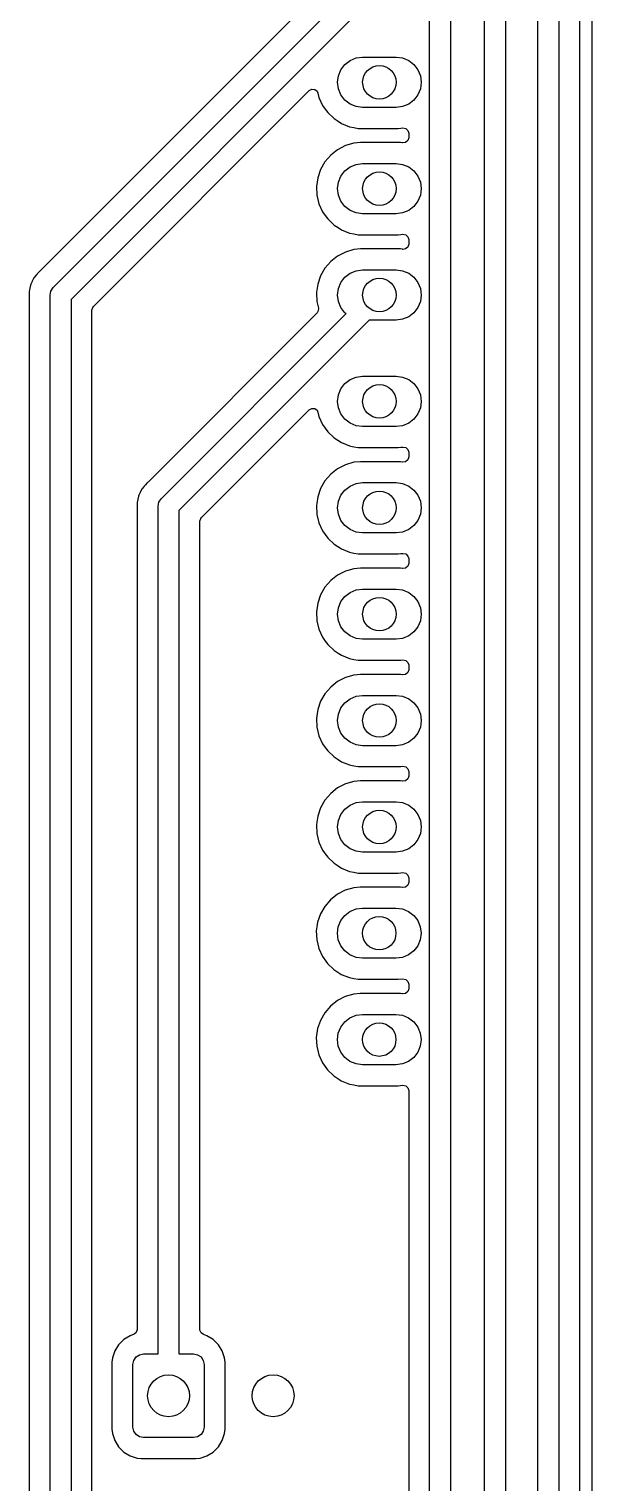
# Model space of a CAD drawing. Extents: x 27.9 to 63.5, y -116.8 to -27.9.
# Drawn here: x 50.05 to 63.5, y -93.52 to -58.81 of the extents above; entities that cross this region are included whole.
import ezdxf

# ---------------------------------------------------------------- set-up
doc = ezdxf.new("R2010")
doc.units = 0
doc.layers.add('BLACK', color=7, linetype='CONTINUOUS')

msp = doc.modelspace()

# ---------------------------------------------------------------- linework, layer by layer
at = {"layer": 'BLACK', "linetype": 'CONTINUOUS'}
for p, q in [((63.4995, -28.0645), (63.4995, -116.7155)), ((62.206577, -105.079869), (62.206577, -46.438251)), ((62.706577, -46.334697), (62.706577, -105.183417)), ((63.207077, -105.170685), (63.207077, -46.398402)), ((61.434486, -52.682611), (61.434486, -103.915514)), ((60.934486, -103.81196), (60.934486, -52.786159)), ((59.62, -100.046446), (59.62, -56.551673)), ((60.12, -56.448125), (60.12, -100.149994)), ((56.930303, -57.966447), (50.314358, -64.582392)), ((50.623223, -64.981343), (57.622016, -57.98255)), ((58.173553, -58.13812), (51.05, -65.261673)), ((57.500385, -59.77812), (57.595736, -59.653856)), ((57.595736, -59.653856), (57.72, -59.558505)), ((57.72, -59.558505), (57.864709, -59.498565)), ((57.864709, -59.498565), (58.02, -59.47812)), ((58.02, -59.47812), (58.82, -59.47812)), ((58.82, -59.47812), (58.975291, -59.498565)), ((58.975291, -59.498565), (59.12, -59.558505)), ((59.12, -59.558505), (59.244264, -59.653856)), ((59.244264, -59.653856), (59.339615, -59.77812)), ((57.42, -60.07812), (57.440445, -59.922829)), ((57.440445, -59.922829), (57.500385, -59.77812)), ((59.339615, -59.77812), (59.399555, -59.922829)), ((59.399555, -59.922829), (59.42, -60.07812)), ((51.586814, -65.432672), (56.741951, -60.277534)), ((56.741951, -60.277534), (56.803272, -60.244051)), ((56.803272, -60.244051), (56.872964, -60.249035)), ((56.872964, -60.249035), (56.928897, -60.290907)), ((56.928897, -60.290907), (56.950134, -60.335982)), ((56.950134, -60.335982), (56.975294, -60.43969)), ((57.440445, -60.233411), (57.42, -60.07812)), ((57.500385, -60.37812), (57.440445, -60.233411)), ((57.595736, -60.502384), (57.500385, -60.37812)), ((59.339615, -60.37812), (59.244264, -60.502384)), ((59.399555, -60.233411), (59.339615, -60.37812)), ((59.42, -60.07812), (59.399555, -60.233411)), ((56.975294, -60.43969), (56.975298, -60.439702)), ((56.975298, -60.439702), (57.062598, -60.630863)), ((57.062598, -60.630863), (57.062601, -60.630868)), ((57.062601, -60.630868), (57.062602, -60.63087)), ((57.062602, -60.63087), (57.062604, -60.630873)), ((57.062604, -60.630873), (57.125627, -60.719376)), ((57.125627, -60.719376), (57.184515, -60.802073)), ((57.72, -60.597735), (57.595736, -60.502384)), ((57.864709, -60.657675), (57.72, -60.597735)), ((58.02, -60.67812), (57.864709, -60.657675)), ((58.82, -60.67812), (58.02, -60.67812)), ((58.975291, -60.657675), (58.82, -60.67812)), ((59.12, -60.597735), (58.975291, -60.657675)), ((59.244264, -60.502384), (59.12, -60.597735)), ((57.184515, -60.802073), (57.18452, -60.802079)), ((57.18452, -60.802079), (57.33662, -60.947105)), ((57.33662, -60.947105), (57.431578, -61.008131)), ((57.431578, -61.008131), (57.513428, -61.060733)), ((57.513428, -61.060733), (57.708543, -61.138845)), ((57.708543, -61.138845), (57.811729, -61.158732)), ((57.811729, -61.158732), (57.914914, -61.17862)), ((57.914914, -61.17862), (57.914915, -61.17862)), ((57.914915, -61.17862), (58.872429, -61.17862)), ((58.872429, -61.17862), (58.932941, -61.172841)), ((58.932941, -61.172841), (58.983713, -61.167993)), ((58.983713, -61.167993), (59.052319, -61.181215)), ((59.052319, -61.181215), (59.102887, -61.22943)), ((59.1195, -61.404909), (59.099815, -61.471948)), ((59.102887, -61.22943), (59.1195, -61.291431)), ((59.1195, -61.291431), (59.1195, -61.404909)), ((57.422313, -61.688111), (57.257116, -61.818025)), ((57.609127, -61.591803), (57.422313, -61.688111)), ((57.810778, -61.532593), (57.609127, -61.591803)), ((57.810782, -61.532592), (57.810778, -61.532593)), ((57.967575, -61.51762), (57.810782, -61.532592)), ((58.925085, -61.51762), (57.967575, -61.51762)), ((58.925087, -61.51762), (58.925085, -61.51762)), ((58.972034, -61.526668), (58.925087, -61.51762)), ((58.977853, -61.527647), (58.972034, -61.526668)), ((59.047011, -61.517703), (58.977853, -61.527647)), ((59.099815, -61.471948), (59.047011, -61.517703)), ((57.119478, -61.976866), (57.014398, -62.15887)), ((57.257112, -61.818029), (57.119478, -61.976866)), ((57.257116, -61.818025), (57.257112, -61.818029)), ((57.595736, -62.193856), (57.72, -62.098505)), ((57.72, -62.098505), (57.864709, -62.038565)), ((57.864709, -62.038565), (58.02, -62.01812)), ((58.02, -62.01812), (58.82, -62.01812)), ((58.82, -62.01812), (58.975291, -62.038565)), ((58.975291, -62.038565), (59.12, -62.098505)), ((59.12, -62.098505), (59.244264, -62.193856)), ((56.930804, -62.46079), (56.915746, -62.565521)), ((56.945656, -62.357487), (56.930804, -62.46079)), ((57.014398, -62.15887), (56.945656, -62.357485)), ((56.945656, -62.357485), (56.945656, -62.357487)), ((57.42, -62.61812), (57.440445, -62.462829)), ((57.440445, -62.462829), (57.500385, -62.31812)), ((57.500385, -62.31812), (57.595736, -62.193856)), ((59.244264, -62.193856), (59.339615, -62.31812)), ((59.339615, -62.31812), (59.399555, -62.462829)), ((59.399555, -62.462829), (59.42, -62.61812)), ((56.915746, -62.565521), (56.925745, -62.775447)), ((56.925745, -62.775447), (56.975296, -62.979698)), ((57.440445, -62.773411), (57.42, -62.61812)), ((57.500385, -62.91812), (57.440445, -62.773411)), ((59.399555, -62.773411), (59.339615, -62.91812)), ((59.42, -62.61812), (59.399555, -62.773411)), ((56.975296, -62.979698), (56.975298, -62.979702)), ((56.975298, -62.979702), (57.062598, -63.170863)), ((57.062598, -63.170863), (57.062601, -63.170868)), ((57.062601, -63.170868), (57.062602, -63.17087)), ((57.062602, -63.17087), (57.062604, -63.170873)), ((57.062604, -63.170873), (57.125627, -63.259376)), ((57.595736, -63.042384), (57.500385, -62.91812)), ((57.72, -63.137735), (57.595736, -63.042384)), ((57.864709, -63.197675), (57.72, -63.137735)), ((59.12, -63.137735), (58.975291, -63.197675)), ((59.244264, -63.042384), (59.12, -63.137735)), ((59.339615, -62.91812), (59.244264, -63.042384)), ((57.125627, -63.259376), (57.184515, -63.342073)), ((57.184515, -63.342073), (57.18452, -63.342079)), ((57.18452, -63.342079), (57.33662, -63.487105)), ((57.33662, -63.487105), (57.431578, -63.548131)), ((58.02, -63.21812), (57.864709, -63.197675)), ((58.82, -63.21812), (58.02, -63.21812)), ((58.975291, -63.197675), (58.82, -63.21812)), ((57.431578, -63.548131), (57.513428, -63.600733)), ((57.513428, -63.600733), (57.708543, -63.678845)), ((57.708543, -63.678845), (57.811729, -63.698732)), ((57.811729, -63.698732), (57.914914, -63.71862)), ((57.914914, -63.71862), (57.914915, -63.71862)), ((57.914915, -63.71862), (58.872429, -63.71862)), ((58.872429, -63.71862), (58.932941, -63.712841)), ((58.932941, -63.712841), (58.983713, -63.707993)), ((58.983713, -63.707993), (59.052319, -63.721215)), ((59.052319, -63.721215), (59.102887, -63.76943)), ((59.102887, -63.76943), (59.1195, -63.831431)), ((59.1195, -63.831431), (59.1195, -63.944909)), ((57.609127, -64.131803), (57.422313, -64.228111)), ((57.810778, -64.072593), (57.609127, -64.131803)), ((57.810782, -64.072592), (57.810778, -64.072593)), ((57.967575, -64.05762), (57.810782, -64.072592)), ((58.925085, -64.05762), (57.967575, -64.05762)), ((58.925087, -64.05762), (58.925085, -64.05762)), ((58.972034, -64.066668), (58.925087, -64.05762)), ((58.977853, -64.067647), (58.972034, -64.066668)), ((59.047011, -64.057703), (58.977853, -64.067647)), ((59.099815, -64.011948), (59.047011, -64.057703)), ((59.1195, -63.944909), (59.099815, -64.011948)), ((57.119478, -64.516866), (57.014398, -64.69887)), ((57.257112, -64.358029), (57.119478, -64.516866)), ((57.257116, -64.358025), (57.257112, -64.358029)), ((57.422313, -64.228111), (57.257116, -64.358025)), ((57.864709, -64.578565), (58.02, -64.55812)), ((58.02, -64.55812), (58.82, -64.55812)), ((58.82, -64.55812), (58.975291, -64.578565)), ((50.087432, -64.906456), (50.08496, -64.91357)), ((50.087488, -64.906477), (50.087432, -64.906456)), ((50.089957, -64.899692), (50.087488, -64.906477)), ((50.123623, -64.832656), (50.089957, -64.899692)), ((50.125192, -64.829414), (50.123623, -64.832656)), ((50.156889, -64.761441), (50.125192, -64.829414)), ((50.160679, -64.755297), (50.156889, -64.761441)), ((50.164682, -64.748908), (50.16063, -64.755267)), ((50.16063, -64.755267), (50.160679, -64.755297)), ((50.164729, -64.748939), (50.164682, -64.748908)), ((50.168694, -64.74291), (50.164729, -64.748939)), ((50.216902, -64.685457), (50.168694, -64.74291)), ((50.219176, -64.682665), (50.216902, -64.685457)), ((50.238407, -64.658344), (50.219176, -64.682665)), ((50.242346, -64.654404), (50.238407, -64.658344)), ((50.249632, -64.646451), (50.242346, -64.654404)), ((50.281469, -64.60851), (50.249632, -64.646451)), ((50.300729, -64.594171), (50.281469, -64.60851)), ((50.314358, -64.582392), (50.300729, -64.594171)), ((56.945656, -64.897487), (56.917653, -65.09226)), ((57.014398, -64.69887), (56.945656, -64.897485)), ((56.945656, -64.897485), (56.945656, -64.897487)), ((57.440445, -65.002829), (57.500385, -64.85812)), ((57.500385, -64.85812), (57.595736, -64.733856)), ((57.595736, -64.733856), (57.72, -64.638505)), ((57.72, -64.638505), (57.864709, -64.578565)), ((58.975291, -64.578565), (59.12, -64.638505)), ((59.12, -64.638505), (59.244264, -64.733856)), ((59.244264, -64.733856), (59.339615, -64.85812)), ((59.339615, -64.85812), (59.399555, -65.002829)), ((50.047895, -65.085071), (50.047265, -65.09226)), ((50.047265, -65.09226), (50.049448, -65.167248)), ((50.048601, -65.077567), (50.047835, -65.085065)), ((50.047835, -65.085065), (50.047895, -65.085071)), ((50.048661, -65.077574), (50.048601, -65.077567)), ((50.049499, -65.070399), (50.048661, -65.077574)), ((50.049448, -65.167248), (50.0495, -65.170855)), ((50.066793, -64.997424), (50.049499, -65.070399)), ((50.0495, -65.170855), (50.0495, -99.495346)), ((50.067573, -64.993908), (50.066793, -64.997424)), ((50.082743, -64.920445), (50.067573, -64.993908)), ((50.085015, -64.913589), (50.082743, -64.920445)), ((50.08496, -64.91357), (50.085015, -64.913589)), ((50.55, -65.15812), (50.56903, -65.062449)), ((50.55, -100.8), (50.55, -65.15812)), ((50.56903, -65.062449), (50.623223, -64.981343)), ((56.917653, -65.09226), (56.915746, -65.105521)), ((56.915746, -65.105521), (56.925745, -65.315445)), ((57.42, -65.15812), (57.440445, -65.002829)), ((57.440445, -65.313411), (57.42, -65.15812)), ((59.399555, -65.002829), (59.42, -65.15812)), ((59.42, -65.15812), (59.399555, -65.313411)), ((51.05, -65.261673), (51.05, -100.8)), ((51.5505, -65.520348), (51.570185, -65.453309)), ((51.5505, -100.177648), (51.5505, -65.520348)), ((51.570185, -65.453309), (51.586814, -65.432672)), ((56.930303, -65.586447), (52.894358, -69.622392)), ((53.203223, -70.021343), (57.622016, -65.60255)), ((56.925745, -65.315445), (56.925745, -65.315448)), ((56.925745, -65.315448), (56.925746, -65.31545)), ((56.925746, -65.31545), (56.963126, -65.469534)), ((56.959802, -65.539322), (56.930303, -65.586447)), ((56.963126, -65.469534), (56.959802, -65.539322)), ((57.500385, -65.45812), (57.440445, -65.313411)), ((57.595736, -65.582384), (57.500385, -65.45812)), ((57.622016, -65.60255), (57.595736, -65.582384)), ((59.244264, -65.582384), (59.12, -65.677735)), ((59.339615, -65.45812), (59.244264, -65.582384)), ((59.399555, -65.313411), (59.339615, -65.45812)), ((58.173553, -65.75812), (53.63, -70.301673)), ((58.82, -65.75812), (58.173553, -65.75812)), ((58.975291, -65.737675), (58.82, -65.75812)), ((59.12, -65.677735), (58.975291, -65.737675)), ((57.500385, -67.39812), (57.595736, -67.273856)), ((57.595736, -67.273856), (57.72, -67.178505)), ((57.72, -67.178505), (57.864709, -67.118565)), ((57.864709, -67.118565), (58.02, -67.09812)), ((58.02, -67.09812), (58.82, -67.09812)), ((58.82, -67.09812), (58.975291, -67.118565)), ((58.975291, -67.118565), (59.12, -67.178505)), ((59.12, -67.178505), (59.244264, -67.273856)), ((59.244264, -67.273856), (59.339615, -67.39812)), ((57.42, -67.69812), (57.440445, -67.542829)), ((57.440445, -67.542829), (57.500385, -67.39812)), ((59.339615, -67.39812), (59.399555, -67.542829)), ((59.399555, -67.542829), (59.42, -67.69812)), ((54.166814, -70.472672), (56.741951, -67.897534)), ((56.741951, -67.897534), (56.803272, -67.864051)), ((56.803272, -67.864051), (56.872964, -67.869035)), ((56.872964, -67.869035), (56.928897, -67.910907)), ((56.928897, -67.910907), (56.950134, -67.955982)), ((56.950134, -67.955982), (56.975294, -68.05969)), ((57.440445, -67.853411), (57.42, -67.69812)), ((57.500385, -67.99812), (57.440445, -67.853411)), ((57.595736, -68.122384), (57.500385, -67.99812)), ((59.339615, -67.99812), (59.244264, -68.122384)), ((59.399555, -67.853411), (59.339615, -67.99812)), ((59.42, -67.69812), (59.399555, -67.853411)), ((56.975294, -68.05969), (56.975298, -68.059702)), ((56.975298, -68.059702), (57.062598, -68.250863)), ((57.062598, -68.250863), (57.062601, -68.250868)), ((57.062601, -68.250868), (57.062602, -68.25087)), ((57.062602, -68.25087), (57.062604, -68.250873)), ((57.062604, -68.250873), (57.184514, -68.422072)), ((57.72, -68.217735), (57.595736, -68.122384)), ((57.864709, -68.277675), (57.72, -68.217735)), ((58.02, -68.29812), (57.864709, -68.277675)), ((58.82, -68.29812), (58.02, -68.29812)), ((58.975291, -68.277675), (58.82, -68.29812)), ((59.12, -68.217735), (58.975291, -68.277675)), ((59.244264, -68.122384), (59.12, -68.217735)), ((57.184514, -68.422072), (57.184515, -68.422073)), ((57.184515, -68.422073), (57.18452, -68.422079)), ((57.18452, -68.422079), (57.33662, -68.567105)), ((57.33662, -68.567105), (57.336622, -68.567106)), ((57.336622, -68.567106), (57.513428, -68.680733)), ((57.513428, -68.680733), (57.708543, -68.758845)), ((57.708543, -68.758845), (57.811729, -68.778732)), ((57.811729, -68.778732), (57.914914, -68.79862)), ((57.914914, -68.79862), (57.914915, -68.79862)), ((57.914915, -68.79862), (58.872429, -68.79862)), ((58.872429, -68.79862), (58.932941, -68.792841)), ((58.932941, -68.792841), (58.983713, -68.787993)), ((58.983713, -68.787993), (59.052319, -68.801215)), ((59.052319, -68.801215), (59.102887, -68.84943)), ((59.1195, -69.024909), (59.099815, -69.091948)), ((59.102887, -68.84943), (59.1195, -68.911431)), ((59.1195, -68.911431), (59.1195, -69.024909)), ((57.422313, -69.308111), (57.257116, -69.438025)), ((57.609127, -69.211803), (57.422313, -69.308111)), ((57.810778, -69.152593), (57.609127, -69.211803)), ((57.810782, -69.152592), (57.810778, -69.152593)), ((57.967575, -69.13762), (57.810782, -69.152592)), ((58.925085, -69.13762), (57.967575, -69.13762)), ((58.925087, -69.13762), (58.925085, -69.13762)), ((58.972034, -69.146668), (58.925087, -69.13762)), ((58.977853, -69.147647), (58.972034, -69.146668)), ((59.047011, -69.137703), (58.977853, -69.147647)), ((59.099815, -69.091948), (59.047011, -69.137703)), ((52.796902, -69.725457), (52.748694, -69.78291)), ((52.799176, -69.722665), (52.796902, -69.725457)), ((52.818407, -69.698344), (52.799176, -69.722665)), ((52.822346, -69.694404), (52.818407, -69.698344)), ((52.829632, -69.686451), (52.822346, -69.694404)), ((52.861469, -69.64851), (52.829632, -69.686451)), ((52.880729, -69.634171), (52.861469, -69.64851)), ((52.894358, -69.622392), (52.880729, -69.634171)), ((57.119478, -69.596866), (57.014398, -69.77887)), ((57.257112, -69.438029), (57.119478, -69.596866)), ((57.257116, -69.438025), (57.257112, -69.438029)), ((57.595736, -69.813856), (57.72, -69.718505)), ((57.72, -69.718505), (57.864709, -69.658565)), ((57.864709, -69.658565), (58.02, -69.63812)), ((58.02, -69.63812), (58.82, -69.63812)), ((58.82, -69.63812), (58.975291, -69.658565)), ((58.975291, -69.658565), (59.12, -69.718505)), ((59.12, -69.718505), (59.244264, -69.813856)), ((52.628601, -70.117567), (52.627835, -70.125065)), ((52.628661, -70.117574), (52.628601, -70.117567)), ((52.629499, -70.110399), (52.628661, -70.117574)), ((52.646793, -70.037424), (52.629499, -70.110399)), ((52.647573, -70.033908), (52.646793, -70.037424)), ((52.662743, -69.960445), (52.647573, -70.033908)), ((52.665015, -69.953589), (52.662743, -69.960445)), ((52.667432, -69.946456), (52.66496, -69.95357)), ((52.66496, -69.95357), (52.665015, -69.953589)), ((52.667488, -69.946477), (52.667432, -69.946456)), ((52.669957, -69.939692), (52.667488, -69.946477)), ((52.703623, -69.872656), (52.669957, -69.939692)), ((52.705192, -69.869414), (52.703623, -69.872656)), ((52.736889, -69.801441), (52.705192, -69.869414)), ((52.740679, -69.795297), (52.736889, -69.801441)), ((52.744682, -69.788908), (52.74063, -69.795267)), ((52.74063, -69.795267), (52.740679, -69.795297)), ((52.744729, -69.788939), (52.744682, -69.788908)), ((52.748694, -69.78291), (52.744729, -69.788939)), ((53.13, -70.19812), (53.14903, -70.102449)), ((53.14903, -70.102449), (53.203223, -70.021343)), ((56.945656, -69.977487), (56.923404, -70.13226)), ((57.014398, -69.77887), (56.945656, -69.977485)), ((56.945656, -69.977485), (56.945656, -69.977487)), ((57.42, -70.23812), (57.440445, -70.082829)), ((57.440445, -70.082829), (57.500385, -69.93812)), ((57.500385, -69.93812), (57.595736, -69.813856)), ((59.244264, -69.813856), (59.339615, -69.93812)), ((59.339615, -69.93812), (59.399555, -70.082829)), ((59.399555, -70.082829), (59.42, -70.23812)), ((52.627895, -70.125071), (52.627265, -70.13226)), ((52.627265, -70.13226), (52.629448, -70.207248)), ((52.627835, -70.125065), (52.627895, -70.125071)), ((52.629448, -70.207248), (52.6295, -70.210855)), ((52.6295, -70.210855), (52.6295, -89.859699)), ((53.13, -90.44), (53.13, -70.19812)), ((53.63, -70.301673), (53.63, -90.44)), ((56.923404, -70.13226), (56.915746, -70.185521)), ((56.915746, -70.185521), (56.925745, -70.395447)), ((56.925745, -70.395447), (56.975296, -70.599698)), ((57.440445, -70.393411), (57.42, -70.23812)), ((57.500385, -70.53812), (57.440445, -70.393411)), ((59.399555, -70.393411), (59.339615, -70.53812)), ((59.42, -70.23812), (59.399555, -70.393411)), ((54.1305, -70.560348), (54.150185, -70.493309)), ((54.1305, -89.859699), (54.1305, -70.560348)), ((54.150185, -70.493309), (54.166814, -70.472672)), ((56.975296, -70.599698), (56.975298, -70.599702)), ((56.975298, -70.599702), (57.062598, -70.790863)), ((57.062598, -70.790863), (57.062601, -70.790868)), ((57.062601, -70.790868), (57.062602, -70.79087)), ((57.062602, -70.79087), (57.062604, -70.790873)), ((57.062604, -70.790873), (57.184514, -70.962072)), ((57.595736, -70.662384), (57.500385, -70.53812)), ((57.72, -70.757735), (57.595736, -70.662384)), ((57.864709, -70.817675), (57.72, -70.757735)), ((59.12, -70.757735), (58.975291, -70.817675)), ((59.244264, -70.662384), (59.12, -70.757735)), ((59.339615, -70.53812), (59.244264, -70.662384)), ((57.184514, -70.962072), (57.184515, -70.962073)), ((57.184515, -70.962073), (57.18452, -70.962079)), ((57.18452, -70.962079), (57.33662, -71.107105)), ((57.33662, -71.107105), (57.336622, -71.107106)), ((57.336622, -71.107106), (57.513428, -71.220733)), ((58.02, -70.83812), (57.864709, -70.817675)), ((58.82, -70.83812), (58.02, -70.83812)), ((58.975291, -70.817675), (58.82, -70.83812)), ((57.513428, -71.220733), (57.708543, -71.298845)), ((57.708543, -71.298845), (57.811729, -71.318732)), ((57.811729, -71.318732), (57.914914, -71.33862)), ((57.914914, -71.33862), (57.914915, -71.33862)), ((57.914915, -71.33862), (58.872429, -71.33862)), ((58.872429, -71.33862), (58.932941, -71.332841)), ((58.932941, -71.332841), (58.983713, -71.327993)), ((58.983713, -71.327993), (59.052319, -71.341215)), ((59.052319, -71.341215), (59.102887, -71.38943)), ((59.102887, -71.38943), (59.1195, -71.451431)), ((59.1195, -71.451431), (59.1195, -71.564909)), ((57.422313, -71.848111), (57.257116, -71.978025)), ((57.609127, -71.751803), (57.422313, -71.848111)), ((57.810778, -71.692593), (57.609127, -71.751803)), ((57.810782, -71.692592), (57.810778, -71.692593)), ((57.967575, -71.67762), (57.810782, -71.692592)), ((58.925085, -71.67762), (57.967575, -71.67762)), ((58.925087, -71.67762), (58.925085, -71.67762)), ((58.972034, -71.686668), (58.925087, -71.67762)), ((58.977853, -71.687647), (58.972034, -71.686668)), ((59.047011, -71.677703), (58.977853, -71.687647)), ((59.099815, -71.631948), (59.047011, -71.677703)), ((59.1195, -71.564909), (59.099815, -71.631948)), ((57.119478, -72.136866), (57.014398, -72.31887)), ((57.257112, -71.978029), (57.119478, -72.136866)), ((57.257116, -71.978025), (57.257112, -71.978029)), ((57.72, -72.258505), (57.864709, -72.198565)), ((57.864709, -72.198565), (58.02, -72.17812)), ((58.02, -72.17812), (58.82, -72.17812)), ((58.82, -72.17812), (58.975291, -72.198565)), ((58.975291, -72.198565), (59.12, -72.258505)), ((56.945656, -72.517487), (56.930804, -72.62079)), ((57.014398, -72.31887), (56.945656, -72.517485)), ((56.945656, -72.517485), (56.945656, -72.517487)), ((57.440445, -72.622829), (57.500385, -72.47812)), ((57.500385, -72.47812), (57.595736, -72.353856)), ((57.595736, -72.353856), (57.72, -72.258505)), ((59.12, -72.258505), (59.244264, -72.353856)), ((59.244264, -72.353856), (59.339615, -72.47812)), ((59.339615, -72.47812), (59.399555, -72.622829)), ((56.930804, -72.62079), (56.915746, -72.725521)), ((56.915746, -72.725521), (56.925745, -72.935447)), ((57.42, -72.77812), (57.440445, -72.622829)), ((57.440445, -72.933411), (57.42, -72.77812)), ((59.399555, -72.622829), (59.42, -72.77812)), ((59.42, -72.77812), (59.399555, -72.933411)), ((56.925745, -72.935447), (56.975296, -73.139698)), ((56.975296, -73.139698), (56.975298, -73.139702)), ((56.975298, -73.139702), (57.062598, -73.330863)), ((57.500385, -73.07812), (57.440445, -72.933411)), ((57.595736, -73.202384), (57.500385, -73.07812)), ((57.72, -73.297735), (57.595736, -73.202384)), ((59.244264, -73.202384), (59.12, -73.297735)), ((59.339615, -73.07812), (59.244264, -73.202384)), ((59.399555, -72.933411), (59.339615, -73.07812)), ((57.062598, -73.330863), (57.062601, -73.330868)), ((57.062601, -73.330868), (57.062602, -73.33087)), ((57.062602, -73.33087), (57.062604, -73.330873)), ((57.062604, -73.330873), (57.125627, -73.419376)), ((57.125627, -73.419376), (57.184515, -73.502073)), ((57.184515, -73.502073), (57.18452, -73.502079)), ((57.18452, -73.502079), (57.33662, -73.647105)), ((57.864709, -73.357675), (57.72, -73.297735)), ((58.02, -73.37812), (57.864709, -73.357675)), ((58.82, -73.37812), (58.02, -73.37812)), ((58.975291, -73.357675), (58.82, -73.37812)), ((59.12, -73.297735), (58.975291, -73.357675)), ((57.33662, -73.647105), (57.431578, -73.708131)), ((57.431578, -73.708131), (57.513428, -73.760733)), ((57.513428, -73.760733), (57.708543, -73.838845)), ((57.708543, -73.838845), (57.811729, -73.858732)), ((57.811729, -73.858732), (57.914914, -73.87862)), ((57.914914, -73.87862), (57.914915, -73.87862)), ((57.914915, -73.87862), (58.872429, -73.87862)), ((58.872429, -73.87862), (58.932941, -73.872841)), ((58.932941, -73.872841), (58.983713, -73.867993)), ((58.983713, -73.867993), (59.052319, -73.881215)), ((59.052319, -73.881215), (59.102887, -73.92943)), ((59.102887, -73.92943), (59.1195, -73.991431)), ((57.810778, -74.232593), (57.609127, -74.291803)), ((57.810782, -74.232592), (57.810778, -74.232593)), ((57.967575, -74.21762), (57.810782, -74.232592)), ((58.925085, -74.21762), (57.967575, -74.21762)), ((58.925087, -74.21762), (58.925085, -74.21762)), ((58.972034, -74.226668), (58.925087, -74.21762)), ((58.977853, -74.227647), (58.972034, -74.226668)), ((59.047011, -74.217703), (58.977853, -74.227647)), ((59.099815, -74.171948), (59.047011, -74.217703)), ((59.1195, -74.104909), (59.099815, -74.171948)), ((59.1195, -73.991431), (59.1195, -74.104909)), ((57.257112, -74.518029), (57.119478, -74.676866)), ((57.257116, -74.518025), (57.257112, -74.518029)), ((57.422313, -74.388111), (57.257116, -74.518025)), ((57.609127, -74.291803), (57.422313, -74.388111)), ((57.014398, -74.85887), (56.945656, -75.057485)), ((57.119478, -74.676866), (57.014398, -74.85887)), ((57.500385, -75.01812), (57.595736, -74.893856)), ((57.595736, -74.893856), (57.72, -74.798505)), ((57.72, -74.798505), (57.864709, -74.738565)), ((57.864709, -74.738565), (58.02, -74.71812)), ((58.02, -74.71812), (58.82, -74.71812)), ((58.82, -74.71812), (58.975291, -74.738565)), ((58.975291, -74.738565), (59.12, -74.798505)), ((59.12, -74.798505), (59.244264, -74.893856)), ((59.244264, -74.893856), (59.339615, -75.01812)), ((56.930804, -75.16079), (56.915746, -75.265521)), ((56.915746, -75.265521), (56.925745, -75.475447)), ((56.945656, -75.057487), (56.930804, -75.16079)), ((56.945656, -75.057485), (56.945656, -75.057487)), ((57.42, -75.31812), (57.440445, -75.162829)), ((57.440445, -75.473411), (57.42, -75.31812)), ((57.440445, -75.162829), (57.500385, -75.01812)), ((59.339615, -75.01812), (59.399555, -75.162829)), ((59.399555, -75.162829), (59.42, -75.31812)), ((59.42, -75.31812), (59.399555, -75.473411)), ((56.925745, -75.475447), (56.975296, -75.679698)), ((57.500385, -75.61812), (57.440445, -75.473411)), ((57.595736, -75.742384), (57.500385, -75.61812)), ((59.339615, -75.61812), (59.244264, -75.742384)), ((59.399555, -75.473411), (59.339615, -75.61812)), ((56.975296, -75.679698), (56.975298, -75.679702)), ((56.975298, -75.679702), (57.062598, -75.870863)), ((57.062598, -75.870863), (57.062601, -75.870868)), ((57.062601, -75.870868), (57.062602, -75.87087)), ((57.062602, -75.87087), (57.062604, -75.870873)), ((57.062604, -75.870873), (57.125627, -75.959376)), ((57.125627, -75.959376), (57.184515, -76.042073)), ((57.72, -75.837735), (57.595736, -75.742384)), ((57.864709, -75.897675), (57.72, -75.837735)), ((58.02, -75.91812), (57.864709, -75.897675)), ((58.82, -75.91812), (58.02, -75.91812)), ((58.975291, -75.897675), (58.82, -75.91812)), ((59.12, -75.837735), (58.975291, -75.897675)), ((59.244264, -75.742384), (59.12, -75.837735)), ((57.184515, -76.042073), (57.18452, -76.042079)), ((57.18452, -76.042079), (57.33662, -76.187105)), ((57.33662, -76.187105), (57.431578, -76.248131)), ((57.431578, -76.248131), (57.513428, -76.300733)), ((57.513428, -76.300733), (57.708543, -76.378845)), ((57.708543, -76.378845), (57.811729, -76.398732)), ((57.811729, -76.398732), (57.914914, -76.41862)), ((57.914914, -76.41862), (57.914915, -76.41862)), ((57.914915, -76.41862), (58.872429, -76.41862)), ((58.872429, -76.41862), (58.932941, -76.412841)), ((58.932941, -76.412841), (58.983713, -76.407993)), ((58.983713, -76.407993), (59.052319, -76.421215)), ((59.099815, -76.711948), (59.047011, -76.757703)), ((59.052319, -76.421215), (59.102887, -76.46943)), ((59.1195, -76.644909), (59.099815, -76.711948)), ((59.102887, -76.46943), (59.1195, -76.531431)), ((59.1195, -76.531431), (59.1195, -76.644909)), ((57.257112, -77.058029), (57.119478, -77.216866)), ((57.257116, -77.058025), (57.257112, -77.058029)), ((57.422313, -76.928111), (57.257116, -77.058025)), ((57.609127, -76.831803), (57.422313, -76.928111)), ((57.810778, -76.772593), (57.609127, -76.831803)), ((57.810782, -76.772592), (57.810778, -76.772593)), ((57.967575, -76.75762), (57.810782, -76.772592)), ((58.925085, -76.75762), (57.967575, -76.75762)), ((58.925087, -76.75762), (58.925085, -76.75762)), ((58.972034, -76.766668), (58.925087, -76.75762)), ((58.977853, -76.767647), (58.972034, -76.766668)), ((59.047011, -76.757703), (58.977853, -76.767647)), ((57.014398, -77.39887), (56.945656, -77.597485)), ((57.119478, -77.216866), (57.014398, -77.39887)), ((57.595736, -77.433856), (57.72, -77.338505)), ((57.72, -77.338505), (57.864709, -77.278565)), ((57.864709, -77.278565), (58.02, -77.25812)), ((58.02, -77.25812), (58.82, -77.25812)), ((58.82, -77.25812), (58.975291, -77.278565)), ((58.975291, -77.278565), (59.12, -77.338505)), ((59.12, -77.338505), (59.244264, -77.433856)), ((56.924401, -77.745326), (56.915746, -77.805521)), ((56.945656, -77.597487), (56.924401, -77.745326)), ((56.945656, -77.597485), (56.945656, -77.597487)), ((57.42, -77.85812), (57.440445, -77.702829)), ((57.440445, -77.702829), (57.500385, -77.55812)), ((57.500385, -77.55812), (57.595736, -77.433856)), ((59.244264, -77.433856), (59.339615, -77.55812)), ((59.339615, -77.55812), (59.399555, -77.702829)), ((59.399555, -77.702829), (59.42, -77.85812)), ((56.915746, -77.805521), (56.925745, -78.015447)), ((56.925745, -78.015447), (56.975296, -78.219698)), ((57.440445, -78.013411), (57.42, -77.85812)), ((57.500385, -78.15812), (57.440445, -78.013411)), ((59.399555, -78.013411), (59.339615, -78.15812)), ((59.42, -77.85812), (59.399555, -78.013411)), ((56.975296, -78.219698), (56.975298, -78.219702)), ((56.975298, -78.219702), (57.062598, -78.410863)), ((57.062598, -78.410863), (57.062601, -78.410868)), ((57.062601, -78.410868), (57.062602, -78.41087)), ((57.062602, -78.41087), (57.062604, -78.410873)), ((57.062604, -78.410873), (57.125627, -78.499376)), ((57.595736, -78.282384), (57.500385, -78.15812)), ((57.72, -78.377735), (57.595736, -78.282384)), ((57.864709, -78.437675), (57.72, -78.377735)), ((58.02, -78.45812), (57.864709, -78.437675)), ((58.975291, -78.437675), (58.82, -78.45812)), ((59.12, -78.377735), (58.975291, -78.437675)), ((59.244264, -78.282384), (59.12, -78.377735)), ((59.339615, -78.15812), (59.244264, -78.282384)), ((57.125627, -78.499376), (57.184515, -78.582073)), ((57.184515, -78.582073), (57.18452, -78.582079)), ((57.18452, -78.582079), (57.33662, -78.727105)), ((57.33662, -78.727105), (57.431578, -78.788131)), ((57.431578, -78.788131), (57.513428, -78.840733)), ((58.82, -78.45812), (58.02, -78.45812)), ((57.513428, -78.840733), (57.708543, -78.918845)), ((57.708543, -78.918845), (57.811729, -78.938732)), ((57.811729, -78.938732), (57.914914, -78.95862)), ((57.914914, -78.95862), (57.914915, -78.95862)), ((57.914915, -78.95862), (58.872429, -78.95862)), ((58.872429, -78.95862), (58.932941, -78.952841)), ((58.932941, -78.952841), (58.983713, -78.947993)), ((58.983713, -78.947993), (59.052319, -78.961215)), ((59.052319, -78.961215), (59.102887, -79.00943)), ((59.102887, -79.00943), (59.1195, -79.071431)), ((59.1195, -79.071431), (59.1195, -79.182898)), ((57.418633, -79.465391), (57.253436, -79.595305)), ((57.605447, -79.369083), (57.418633, -79.465391)), ((57.807098, -79.309873), (57.605447, -79.369083)), ((57.807102, -79.309872), (57.807098, -79.309873)), ((57.963895, -79.2949), (57.807102, -79.309872)), ((58.921405, -79.2949), (57.963895, -79.2949)), ((58.921407, -79.2949), (58.921405, -79.2949)), ((58.972034, -79.304657), (58.921407, -79.2949)), ((58.977853, -79.305636), (58.972034, -79.304657)), ((59.047011, -79.295692), (58.977853, -79.305636)), ((59.099815, -79.249937), (59.047011, -79.295692)), ((59.1195, -79.182898), (59.099815, -79.249937)), ((57.115798, -79.754146), (57.010718, -79.93615)), ((57.253432, -79.595309), (57.115798, -79.754146)), ((57.253436, -79.595305), (57.253432, -79.595309)), ((57.71632, -79.875785), (57.861029, -79.815845)), ((57.861029, -79.815845), (58.01632, -79.7954)), ((58.01632, -79.7954), (58.81632, -79.7954)), ((58.81632, -79.7954), (58.971611, -79.815845)), ((58.971611, -79.815845), (59.11632, -79.875785)), ((56.941976, -80.134767), (56.926733, -80.24079)), ((57.010718, -79.93615), (56.941976, -80.134765)), ((56.941976, -80.134765), (56.941976, -80.134767)), ((57.436765, -80.240109), (57.496705, -80.0954)), ((57.496705, -80.0954), (57.592056, -79.971136)), ((57.592056, -79.971136), (57.71632, -79.875785)), ((59.11632, -79.875785), (59.240584, -79.971136)), ((59.240584, -79.971136), (59.335935, -80.0954)), ((59.335935, -80.0954), (59.395875, -80.240109)), ((56.926733, -80.24079), (56.912066, -80.342801)), ((56.912066, -80.342801), (56.922065, -80.552727)), ((57.41632, -80.3954), (57.436765, -80.240109)), ((57.436765, -80.550691), (57.41632, -80.3954)), ((59.395875, -80.240109), (59.41632, -80.3954)), ((59.41632, -80.3954), (59.395875, -80.550691)), ((56.922065, -80.552727), (56.971616, -80.756978)), ((56.971616, -80.756978), (56.971618, -80.756982)), ((56.971618, -80.756982), (57.058918, -80.948143)), ((57.496705, -80.6954), (57.436765, -80.550691)), ((57.592056, -80.819664), (57.496705, -80.6954)), ((57.71632, -80.915015), (57.592056, -80.819664)), ((59.240584, -80.819664), (59.11632, -80.915015)), ((59.335935, -80.6954), (59.240584, -80.819664)), ((59.395875, -80.550691), (59.335935, -80.6954)), ((57.058918, -80.948143), (57.058921, -80.948148)), ((57.058921, -80.948148), (57.058922, -80.94815)), ((57.058922, -80.94815), (57.058924, -80.948153)), ((57.058924, -80.948153), (57.180834, -81.119352)), ((57.180834, -81.119352), (57.180835, -81.119353)), ((57.180835, -81.119353), (57.18084, -81.119359)), ((57.18084, -81.119359), (57.33294, -81.264385)), ((57.861029, -80.974955), (57.71632, -80.915015)), ((58.01632, -80.9954), (57.861029, -80.974955)), ((58.81632, -80.9954), (58.01632, -80.9954)), ((58.971611, -80.974955), (58.81632, -80.9954)), ((59.11632, -80.915015), (58.971611, -80.974955)), ((57.33294, -81.264385), (57.474117, -81.355114)), ((57.474117, -81.355114), (57.509748, -81.378013)), ((57.509748, -81.378013), (57.704863, -81.456125)), ((57.704863, -81.456125), (57.808049, -81.476012)), ((57.808049, -81.476012), (57.911234, -81.4959)), ((57.911234, -81.4959), (57.911235, -81.4959)), ((57.911235, -81.4959), (58.86875, -81.4959)), ((58.86875, -81.4959), (58.983713, -81.484922)), ((58.983713, -81.484922), (59.05232, -81.498144)), ((59.05232, -81.498144), (59.102887, -81.54636)), ((59.102887, -81.54636), (59.1195, -81.60836)), ((57.605447, -81.909083), (57.418633, -82.005391)), ((57.807098, -81.849873), (57.605447, -81.909083)), ((57.807102, -81.849872), (57.807098, -81.849873)), ((57.963895, -81.8349), (57.807102, -81.849872)), ((58.921405, -81.8349), (57.963895, -81.8349)), ((58.921407, -81.8349), (58.921405, -81.8349)), ((58.972034, -81.844657), (58.921407, -81.8349)), ((58.977853, -81.845636), (58.972034, -81.844657)), ((59.047011, -81.835692), (58.977853, -81.845636)), ((59.099815, -81.789937), (59.047011, -81.835692)), ((59.1195, -81.722898), (59.099815, -81.789937)), ((59.1195, -81.60836), (59.1195, -81.722898)), ((57.253432, -82.135309), (57.115798, -82.294146)), ((57.253436, -82.135305), (57.253432, -82.135309)), ((57.418633, -82.005391), (57.253436, -82.135305)), ((57.010718, -82.47615), (56.941976, -82.674765)), ((57.115798, -82.294146), (57.010718, -82.47615)), ((57.496705, -82.6354), (57.592056, -82.511136)), ((57.592056, -82.511136), (57.71632, -82.415785)), ((57.71632, -82.415785), (57.861029, -82.355845)), ((57.861029, -82.355845), (58.01632, -82.3354)), ((58.01632, -82.3354), (58.81632, -82.3354)), ((58.81632, -82.3354), (58.971611, -82.355845)), ((58.971611, -82.355845), (59.11632, -82.415785)), ((59.11632, -82.415785), (59.240584, -82.511136)), ((59.240584, -82.511136), (59.335935, -82.6354)), ((56.926733, -82.78079), (56.912066, -82.882801)), ((56.912066, -82.882801), (56.922065, -83.092727)), ((56.941976, -82.674767), (56.926733, -82.78079)), ((56.941976, -82.674765), (56.941976, -82.674767)), ((57.41632, -82.9354), (57.436765, -82.780109)), ((57.436765, -83.090691), (57.41632, -82.9354)), ((57.436765, -82.780109), (57.496705, -82.6354)), ((59.335935, -82.6354), (59.395875, -82.780109)), ((59.395875, -82.780109), (59.41632, -82.9354)), ((59.41632, -82.9354), (59.395875, -83.090691)), ((56.922065, -83.092727), (56.971616, -83.296978)), ((56.971616, -83.296978), (56.971618, -83.296982)), ((56.971618, -83.296982), (57.058918, -83.488143)), ((57.496705, -83.2354), (57.436765, -83.090691)), ((57.592056, -83.359664), (57.496705, -83.2354)), ((59.335935, -83.2354), (59.240584, -83.359664)), ((59.395875, -83.090691), (59.335935, -83.2354)), ((57.058918, -83.488143), (57.058921, -83.488148)), ((57.058921, -83.488148), (57.058922, -83.48815)), ((57.058922, -83.48815), (57.058924, -83.488153)), ((57.058924, -83.488153), (57.180834, -83.659352)), ((57.71632, -83.455015), (57.592056, -83.359664)), ((57.861029, -83.514955), (57.71632, -83.455015)), ((58.01632, -83.5354), (57.861029, -83.514955)), ((58.81632, -83.5354), (58.01632, -83.5354)), ((58.971611, -83.514955), (58.81632, -83.5354)), ((59.11632, -83.455015), (58.971611, -83.514955)), ((59.240584, -83.359664), (59.11632, -83.455015)), ((57.180834, -83.659352), (57.180835, -83.659353)), ((57.180835, -83.659353), (57.18084, -83.659359)), ((57.18084, -83.659359), (57.33294, -83.804385)), ((57.33294, -83.804385), (57.474117, -83.895114)), ((57.474117, -83.895114), (57.509748, -83.918013)), ((57.509748, -83.918013), (57.704863, -83.996125)), ((57.704863, -83.996125), (57.808049, -84.016012)), ((57.808049, -84.016012), (57.911234, -84.0359)), ((57.911234, -84.0359), (57.911235, -84.0359)), ((57.911235, -84.0359), (58.86875, -84.0359)), ((58.86875, -84.0359), (58.983713, -84.024922)), ((58.983713, -84.024922), (59.05232, -84.038144)), ((59.05232, -84.038144), (59.102887, -84.08636)), ((59.102887, -84.08636), (59.1195, -84.14836)), ((59.1195, -84.14836), (59.1195, -99.78777)), ((52.6295, -89.859699), (52.609815, -89.926738)), ((54.131228, -89.873116), (54.1305, -89.859699)), ((54.158051, -89.937632), (54.131228, -89.873116)), ((52.187289, -90.221342), (52.095187, -90.370663)), ((52.311342, -90.097289), (52.187289, -90.221342)), ((52.460663, -90.005187), (52.311342, -90.097289)), ((52.460668, -90.005185), (52.460663, -90.005187)), ((52.519329, -89.985747), (52.460668, -90.005185)), ((52.544507, -89.977403), (52.519329, -89.985747)), ((52.557011, -89.972493), (52.544507, -89.977403)), ((52.609815, -89.926738), (52.557011, -89.972493)), ((54.215495, -89.977404), (54.158051, -89.937632)), ((54.299334, -90.005186), (54.215495, -89.977404)), ((54.448656, -90.097288), (54.299334, -90.005186)), ((54.572712, -90.221344), (54.448656, -90.097288)), ((54.664814, -90.370666), (54.572712, -90.221344)), ((52.04, -90.537204), (52.0295, -90.639983)), ((52.040001, -90.537204), (52.04, -90.537204)), ((52.095186, -90.370666), (52.040001, -90.537203)), ((52.040001, -90.537203), (52.040001, -90.537204)), ((52.095187, -90.370663), (52.095186, -90.370666)), ((52.53, -90.69), (52.54903, -90.594329)), ((52.54903, -90.594329), (52.603223, -90.513223)), ((52.603223, -90.513223), (52.684329, -90.45903)), ((52.684329, -90.45903), (52.78, -90.44)), ((52.78, -90.44), (53.13, -90.44)), ((53.63, -90.44), (53.98, -90.44)), ((53.98, -90.44), (54.075671, -90.45903)), ((54.075671, -90.45903), (54.156777, -90.513223)), ((54.156777, -90.513223), (54.21097, -90.594329)), ((54.21097, -90.594329), (54.23, -90.69)), ((54.719999, -90.537203), (54.664814, -90.370666)), ((54.730499, -90.639992), (54.719999, -90.537203)), ((52.0295, -90.639983), (52.0295, -92.240001)), ((52.53, -92.19), (52.53, -90.69)), ((54.23, -90.69), (54.23, -92.19)), ((54.7305, -92.240009), (54.730499, -90.639992)), ((52.0295, -92.240001), (52.029501, -92.240018)), ((52.029501, -92.240018), (52.04, -92.342796)), ((52.54903, -92.285671), (52.53, -92.19)), ((52.603223, -92.366777), (52.54903, -92.285671)), ((54.21097, -92.285671), (54.156777, -92.366777)), ((54.23, -92.19), (54.21097, -92.285671)), ((54.719999, -92.342797), (54.7305, -92.240009)), ((52.04, -92.342796), (52.040001, -92.342799)), ((52.040001, -92.342799), (52.095185, -92.509331)), ((52.095185, -92.509331), (52.095186, -92.509334)), ((52.095186, -92.509334), (52.187288, -92.658656)), ((52.187288, -92.658656), (52.311344, -92.782712)), ((52.684329, -92.42097), (52.603223, -92.366777)), ((52.78, -92.44), (52.684329, -92.42097)), ((53.98, -92.44), (52.78, -92.44)), ((54.075671, -92.42097), (53.98, -92.44)), ((54.156777, -92.366777), (54.075671, -92.42097)), ((54.448656, -92.782712), (54.572712, -92.658656)), ((54.572712, -92.658656), (54.664814, -92.509334)), ((54.664814, -92.509334), (54.719999, -92.342797)), ((52.311344, -92.782712), (52.460666, -92.874814)), ((52.460666, -92.874814), (52.627203, -92.929999)), ((52.627203, -92.929999), (52.729991, -92.9405)), ((52.729991, -92.9405), (54.030008, -92.940499)), ((54.030008, -92.940499), (54.132797, -92.929999)), ((54.132797, -92.929999), (54.299334, -92.874814)), ((54.299334, -92.874814), (54.448656, -92.782712))]:
    msp.add_line(p, q, dxfattribs=at)
at = {"layer": 'BLACK'}
for centre, radius in [((58.42, -60.07812), 0.4), ((58.42, -62.61812), 0.4), ((58.42, -65.15812), 0.4), ((58.42, -67.69812), 0.4), ((58.42, -70.23812), 0.4), ((58.42, -72.77812), 0.4), ((58.42, -75.31812), 0.4), ((58.42, -77.85812), 0.4), ((58.41632, -80.3954), 0.4), ((58.41632, -82.9354), 0.4), ((53.38, -91.44), 0.5), ((55.88, -91.44), 0.5)]:
    msp.add_circle(centre, radius, dxfattribs=at)

doc.saveas('drawing.dxf')
